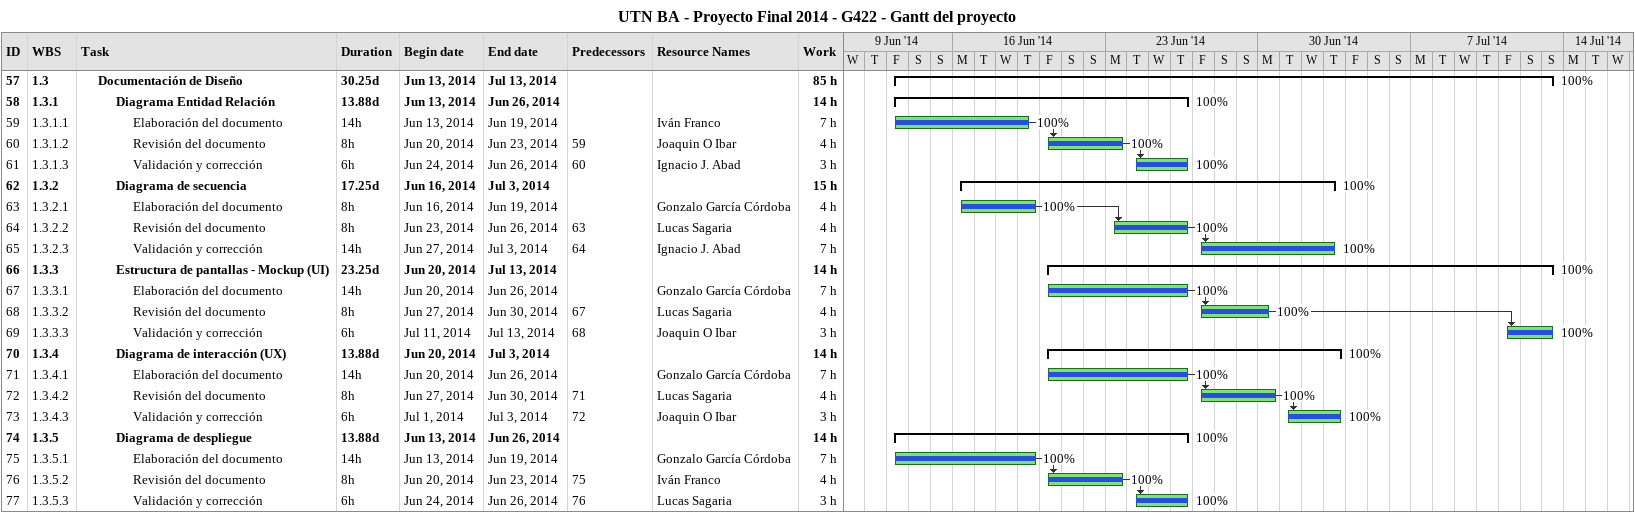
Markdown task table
UTN BA - Proyecto Final 2014 - G422 - Gantt del proyecto

| ID | WBS | Task | Duration | Start | Finish | Predecessors | Resources | % complete | Work (h) |
|---|---|---|---|---|---|---|---|---|---|
| 57 | 1.3 | **Documentación de Diseño** | 30.25d | 2014-06-13 | 2014-07-13 |  |  | 100 | 85 |
| 58 | 1.3.1 | **Diagrama Entidad Relación** | 13.88d | 2014-06-13 | 2014-06-26 |  |  | 100 | 14 |
| 59 | 1.3.1.1 | Elaboración del documento | 14h | 2014-06-13 | 2014-06-19 |  | Iván Franco | 100 | 7 |
| 60 | 1.3.1.2 | Revisión del documento | 8h | 2014-06-20 | 2014-06-23 | 59 | Joaquin O Ibar | 100 | 4 |
| 61 | 1.3.1.3 | Validación y corrección | 6h | 2014-06-24 | 2014-06-26 | 60 | Ignacio J. Abad | 100 | 3 |
| 62 | 1.3.2 | **Diagrama de secuencia** | 17.25d | 2014-06-16 | 2014-07-03 |  |  | 100 | 15 |
| 63 | 1.3.2.1 | Elaboración del documento | 8h | 2014-06-16 | 2014-06-19 |  | Gonzalo García Córdoba | 100 | 4 |
| 64 | 1.3.2.2 | Revisión del documento | 8h | 2014-06-23 | 2014-06-26 | 63 | Lucas Sagaria | 100 | 4 |
| 65 | 1.3.2.3 | Validación y corrección | 14h | 2014-06-27 | 2014-07-03 | 64 | Ignacio J. Abad | 100 | 7 |
| 66 | 1.3.3 | **Estructura de pantallas - Mockup (UI)** | 23.25d | 2014-06-20 | 2014-07-13 |  |  | 100 | 14 |
| 67 | 1.3.3.1 | Elaboración del documento | 14h | 2014-06-20 | 2014-06-26 |  | Gonzalo García Córdoba | 100 | 7 |
| 68 | 1.3.3.2 | Revisión del documento | 8h | 2014-06-27 | 2014-06-30 | 67 | Lucas Sagaria | 100 | 4 |
| 69 | 1.3.3.3 | Validación y corrección | 6h | 2014-07-11 | 2014-07-13 | 68 | Joaquin O Ibar | 100 | 3 |
| 70 | 1.3.4 | **Diagrama de interacción (UX)** | 13.88d | 2014-06-20 | 2014-07-03 |  |  | 100 | 14 |
| 71 | 1.3.4.1 | Elaboración del documento | 14h | 2014-06-20 | 2014-06-26 |  | Gonzalo García Córdoba | 100 | 7 |
| 72 | 1.3.4.2 | Revisión del documento | 8h | 2014-06-27 | 2014-06-30 | 71 | Lucas Sagaria | 100 | 4 |
| 73 | 1.3.4.3 | Validación y corrección | 6h | 2014-07-01 | 2014-07-03 | 72 | Joaquin O Ibar | 100 | 3 |
| 74 | 1.3.5 | **Diagrama de despliegue** | 13.88d | 2014-06-13 | 2014-06-26 |  |  | 100 | 14 |
| 75 | 1.3.5.1 | Elaboración del documento | 14h | 2014-06-13 | 2014-06-19 |  | Gonzalo García Córdoba | 100 | 7 |
| 76 | 1.3.5.2 | Revisión del documento | 8h | 2014-06-20 | 2014-06-23 | 75 | Iván Franco | 100 | 4 |
| 77 | 1.3.5.3 | Validación y corrección | 6h | 2014-06-24 | 2014-06-26 | 76 | Lucas Sagaria | 100 | 3 |
